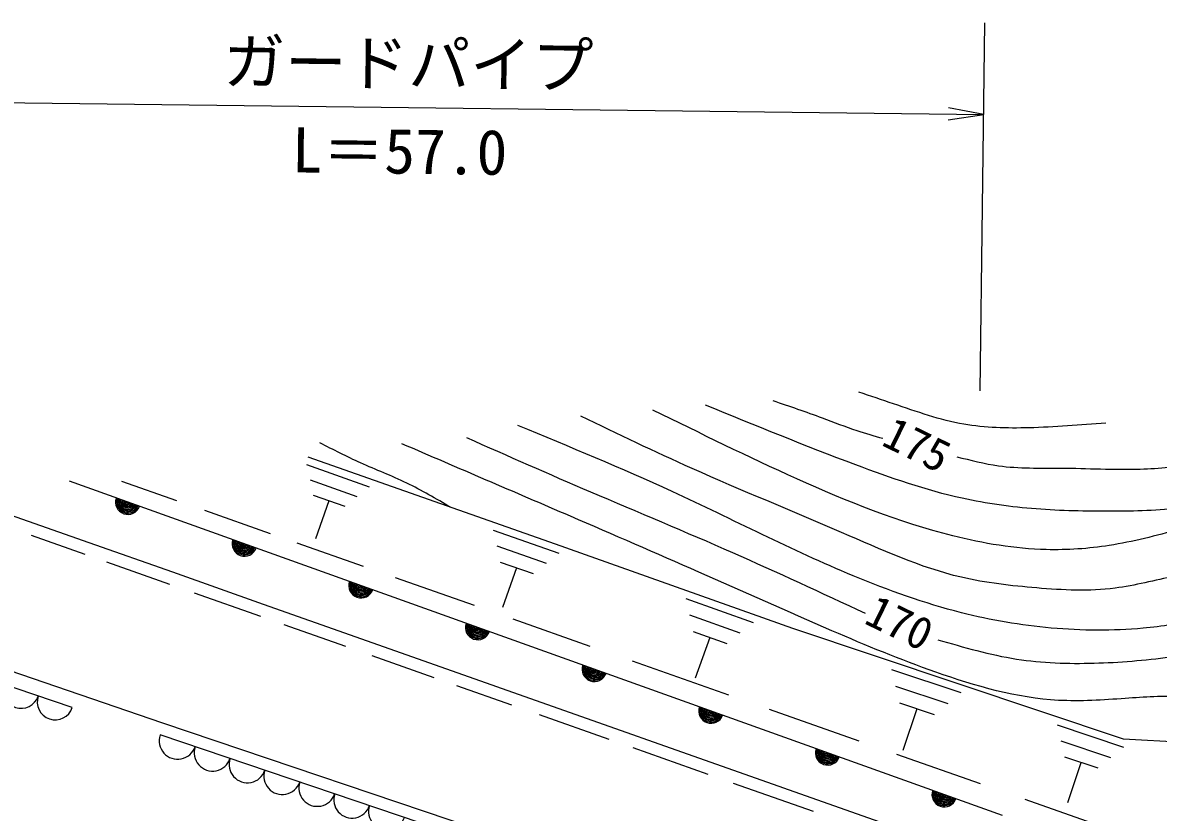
# Model space of a CAD drawing. Units: millimetres, scale not verified. Extents: x 40000 to 680000, y 20000 to 380000.
# Drawn here: x 113544 to 159580, y 306594 to 338612 of the extents above; entities that cross this region are included whole.
import ezdxf
from ezdxf.enums import TextEntityAlignment as Align

# ---------------------------------------------------------------- set-up
doc = ezdxf.new("R2010")
doc.units = ezdxf.units.MM
doc.header["$LTSCALE"] = 1000
doc.layers.add('M-BGD', color=7, linetype='Continuous', lineweight=25)
doc.layers.add('M-STR-STR3', color=7, linetype='Continuous', lineweight=25)
doc.styles.add('ＭＳ ゴシック', font='')
doc.styles.get('ＭＳ ゴシック').set_extended_font_data('MS Gothic')

# ---------------------------------------------------------------- blocks, each defined once
blk = doc.blocks.new('open_arrow')
at = {"color": 0, "linetype": 'Continuous', "lineweight": -2}
blk.add_lwpolyline([(7.5, 1.25), (0, 0), (7.5, -1.25)], dxfattribs=at)

msp = doc.modelspace()

# ---------------------------------------------------------------- linework, layer by layer
at = {"layer": 'M-BGD'}
for p, q in [((135139, 317470), (125118, 320990)), ((125050, 320698), (127589, 319798)), ((153270, 306466), (115442, 320021)), ((117552, 320022), (119776, 319239)), ((125192, 320076), (127094, 319403)), ((125325, 319455), (126599, 319009)), ((125424, 317703), (125962, 319237)), ((116240, 317521), (113051, 318647)), ((120907, 318840), (123580, 317899)), ((116077, 317048), (113905, 317815)), ((132618, 318037), (135277, 317105)), ((119626, 316325), (116240, 317521)), ((124661, 317519), (127346, 316573)), ((132761, 317395), (134762, 316691)), ((144764, 314045), (135139, 317470)), ((119503, 315838), (116959, 316737)), ((132903, 316743), (134237, 316277)), ((123305, 315026), (119626, 316325)), ((133011, 314912), (133570, 316515)), ((128642, 316117), (131850, 314987)), ((123192, 314536), (120511, 315482)), ((127069, 313697), (123305, 315026)), ((140425, 315263), (143154, 314290)), ((133415, 314436), (136539, 313335)), ((140578, 314601), (142619, 313866)), ((115554, 310840), (105877, 314108)), ((126649, 313315), (124144, 314199)), ((158172, 309558), (144764, 314045)), ((150549, 305406), (127069, 313697)), ((140719, 313929), (142084, 313443)), ((140817, 312048), (141407, 313691)), ((119228, 310213), (111865, 312727)), ((130224, 312053), (127712, 312940)), ((138253, 312732), (142157, 311357)), ((148761, 312383), (151580, 311449)), ((133368, 310942), (131148, 311726)), ((148933, 311710), (151045, 311005)), ((143809, 310775), (147444, 309495)), ((149095, 311028), (150500, 310561)), ((149232, 309107), (149802, 310800)), ((137321, 309547), (134500, 310543)), ((143303, 302087), (119228, 310213)), ((155475, 310142), (158164, 309239)), ((147408, 300183), (119118, 309729)), ((155627, 309490), (157649, 308815)), ((161348, 309387), (158172, 309558)), ((141328, 308131), (138286, 309206)), ((148970, 308958), (152362, 307763)), ((155779, 308838), (157134, 308392)), ((155917, 306996), (156457, 308620)), ((145602, 306622), (142362, 307766)), ((154169, 307127), (157340, 306010))]:
    msp.add_line(p, q, dxfattribs=at)
for centre, radius, start, end in [((117806, 319174), 500, 160.2863, 340.2863), ((117806, 319174), 500, 160.2863, 340.2863), ((117806, 319174), 450, 160.2863, 340.2863), ((117806, 319174), 400, 160.2863, 340.2863), ((117806, 319174), 350, 160.2863, 340.2863), ((117806, 319174), 300, 160.2863, 340.2863), ((117806, 319174), 250, 160.2863, 340.2863), ((117806, 319174), 200, 160.2863, 340.2863), ((117806, 319174), 150, 160.2863, 340.2863), ((117806, 319174), 100, 160.2863, 340.2863), ((117806, 319174), 50, 160.2863, 340.2863), ((122535, 317479), 500, 160.2863, 340.2863), ((122535, 317479), 500, 160.2863, 340.2863), ((122535, 317479), 450, 160.2863, 340.2863), ((122535, 317479), 400, 160.2863, 340.2863), ((122535, 317479), 350, 160.2863, 340.2863), ((122535, 317479), 300, 160.2863, 340.2863), ((122535, 317479), 250, 160.2863, 340.2863), ((122535, 317479), 200, 160.2863, 340.2863), ((122535, 317479), 150, 160.2863, 340.2863), ((122535, 317479), 100, 160.2863, 340.2863), ((122535, 317479), 50, 160.2863, 340.2863), ((127263, 315785), 500, 160.2863, 340.2863), ((127263, 315785), 500, 160.2863, 340.2863), ((127263, 315785), 450, 160.2863, 340.2863), ((127263, 315785), 400, 160.2863, 340.2863), ((127263, 315785), 350, 160.2863, 340.2863), ((127263, 315785), 300, 160.2863, 340.2863), ((127263, 315785), 250, 160.2863, 340.2863), ((127263, 315785), 200, 160.2863, 340.2863), ((127263, 315785), 150, 160.2863, 340.2863), ((127263, 315785), 100, 160.2863, 340.2863), ((127263, 315785), 50, 160.2863, 340.2863), ((131992, 314091), 500, 160.2863, 340.2863), ((131992, 314091), 500, 160.2863, 340.2863), ((131992, 314091), 450, 160.2863, 340.2863), ((131992, 314091), 400, 160.2863, 340.2863), ((131992, 314091), 350, 160.2863, 340.2863), ((131992, 314091), 300, 160.2863, 340.2863), ((131992, 314091), 250, 160.2863, 340.2863), ((131992, 314091), 200, 160.2863, 340.2863), ((131992, 314091), 150, 160.2863, 340.2863), ((131992, 314091), 100, 160.2863, 340.2863), ((131992, 314091), 50, 160.2863, 340.2863), ((136720, 312396), 500, 160.2863, 340.2863), ((136720, 312396), 500, 160.2863, 340.2863), ((136720, 312396), 450, 160.2863, 340.2863), ((136720, 312396), 400, 160.2863, 340.2863), ((136720, 312396), 350, 160.2863, 340.2863), ((136720, 312396), 300, 160.2863, 340.2863), ((136720, 312396), 250, 160.2863, 340.2863), ((136720, 312396), 200, 160.2863, 340.2863), ((136720, 312396), 150, 160.2863, 340.2863), ((136720, 312396), 100, 160.2863, 340.2863), ((136720, 312396), 50, 160.2863, 340.2863), ((113480, 311541), 730, 161.3402, 341.3402), ((114863, 311074), 730, 161.3402, 341.3402), ((141449, 310702), 500, 160.2863, 340.2863), ((141449, 310702), 500, 160.2863, 340.2863), ((141449, 310702), 450, 160.2863, 340.2863), ((141449, 310702), 400, 160.2863, 340.2863), ((141449, 310702), 350, 160.2863, 340.2863), ((141449, 310702), 300, 160.2863, 340.2863), ((141449, 310702), 250, 160.2863, 340.2863), ((141449, 310702), 200, 160.2863, 340.2863), ((141449, 310702), 150, 160.2863, 340.2863), ((141449, 310702), 100, 160.2863, 340.2863), ((141449, 310702), 50, 160.2863, 340.2863), ((119825, 309491), 746, 161.3533, 341.3533), ((121240, 309013), 746, 161.3533, 341.3533), ((146177, 309008), 500, 160.2863, 340.2863), ((146177, 309008), 500, 160.2863, 340.2863), ((146177, 309008), 450, 160.2863, 340.2863), ((146177, 309008), 400, 160.2863, 340.2863), ((146177, 309008), 350, 160.2863, 340.2863), ((146177, 309008), 300, 160.2863, 340.2863), ((146177, 309008), 250, 160.2863, 340.2863), ((146177, 309008), 200, 160.2863, 340.2863), ((146177, 309008), 150, 160.2863, 340.2863), ((146177, 309008), 100, 160.2863, 340.2863), ((146177, 309008), 50, 160.2863, 340.2863), ((122654, 308536), 746, 161.3533, 341.3533), ((124069, 308059), 746, 161.3533, 341.3533), ((125483, 307581), 746, 161.3533, 341.3533), ((126898, 307104), 746, 161.3533, 341.3533), ((150906, 307313), 500, 160.2863, 340.2863), ((150906, 307313), 500, 160.2863, 340.2863), ((150906, 307313), 450, 160.2863, 340.2863), ((150906, 307313), 400, 160.2863, 340.2863), ((150906, 307313), 350, 160.2863, 340.2863), ((150906, 307313), 300, 160.2863, 340.2863), ((150906, 307313), 250, 160.2863, 340.2863), ((150906, 307313), 200, 160.2863, 340.2863), ((150906, 307313), 150, 160.2863, 340.2863), ((150906, 307313), 100, 160.2863, 340.2863), ((150906, 307313), 50, 160.2863, 340.2863), ((128312, 306627), 746, 161.3533, 341.3533)]:
    msp.add_arc(centre, radius, start, end, dxfattribs=at)
for points, knots in [([(143956, 323288), (144626, 323062), (145296, 322836), (145959, 322589), (146424, 322415), (146885, 322231), (147356, 322075), (147704, 321960), (148057, 321860), (148410, 321760)], [0, 0, 0, 0, 1, 1, 1, 2, 2, 2, 3, 3, 3, 3]), ([(157453, 322375), (156416, 322293), (155379, 322212), (154334, 322185), (153451, 322163), (152563, 322180), (151700, 322330), (150728, 322500), (149787, 322839), (148848, 323158), (148377, 323318), (147907, 323473), (147436, 323629)], [0, 0, 0, 0, 1, 1, 1, 2, 2, 2, 3, 3, 3, 4, 4, 4, 4]), ([(182196, 308329), (181490, 308671), (180784, 309014), (180052, 309294), (179252, 309600), (178422, 309832), (177625, 310145), (176914, 310424), (176230, 310768), (175540, 311105), (174877, 311429), (174209, 311747), (173597, 312149), (172642, 312774), (171822, 313600), (171017, 314418), (170299, 315149), (169593, 315873), (168861, 316598), (168283, 317170), (167689, 317743), (166981, 318123), (166419, 318424), (165785, 318604), (165145, 318683), (164418, 318773), (163683, 318731), (162963, 318624), (162107, 318498), (161270, 318279), (160434, 318060), (159493, 317813), (158552, 317565), (157592, 317414), (156750, 317281), (155893, 317224), (155039, 317246), (153761, 317279), (152490, 317491), (151249, 317802), (149068, 318347), (146978, 319195), (144929, 320116), (142960, 321002), (141028, 321954), (139096, 322907)], [0, 0, 0, 0, 1, 1, 1, 2, 2, 2, 3, 3, 3, 4, 4, 4, 5, 5, 5, 6, 6, 6, 7, 7, 7, 8, 8, 8, 9, 9, 9, 10, 10, 10, 11, 11, 11, 12, 12, 12, 13, 13, 13, 14, 14, 14, 15, 15, 15, 15]), ([(209649, 314917), (208899, 314470), (208149, 314023), (207394, 313584), (206300, 312949), (205196, 312332), (204084, 311725), (202760, 311003), (201425, 310295), (200036, 309705), (199147, 309328), (198235, 308998), (197304, 308746), (196537, 308539), (195756, 308383), (194974, 308236), (194173, 308085), (193370, 307942), (192561, 307868), (191273, 307751), (189968, 307809), (188680, 307971), (187266, 308150), (185872, 308455), (184525, 308900), (183392, 309274), (182292, 309748), (181197, 310215), (180079, 310692), (178965, 311161), (177813, 311588), (176719, 311993), (175591, 312360), (174656, 313014), (173909, 313537), (173285, 314243), (172638, 314909), (171813, 315758), (170949, 316541), (170117, 317376), (169640, 317856), (169173, 318353), (168661, 318783), (168169, 319195), (167636, 319545), (167058, 319879), (166733, 320067), (166393, 320250), (166043, 320288), (165586, 320337), (165113, 320140), (164651, 319964), (163880, 319671), (163142, 319436), (162375, 319255), (161781, 319115), (161170, 319008), (160557, 318937), (159596, 318825), (158631, 318804), (157665, 318801), (156654, 318799), (155643, 318817), (154634, 318894), (153626, 318972), (152621, 319110), (151635, 319327), (150162, 319652), (148732, 320153), (147316, 320683), (145265, 321451), (143244, 322279), (141224, 323108)], [0, 0, 0, 0, 1, 1, 1, 2, 2, 2, 3, 3, 3, 4, 4, 4, 5, 5, 5, 6, 6, 6, 7, 7, 7, 8, 8, 8, 9, 9, 9, 10, 10, 10, 11, 11, 11, 12, 12, 12, 13, 13, 13, 14, 14, 14, 15, 15, 15, 16, 16, 16, 17, 17, 17, 18, 18, 18, 19, 19, 19, 20, 20, 20, 21, 21, 21, 22, 22, 22, 23, 23, 23, 24, 24, 24, 24]), ([(173695, 309083), (172577, 309605), (171458, 310126), (170417, 310774), (169548, 311315), (168733, 311944), (167946, 312611), (167084, 313340), (166254, 314115), (165223, 314595), (164646, 314864), (164005, 315041), (163385, 315015), (162658, 314984), (161959, 314674), (161246, 314462), (160498, 314240), (159734, 314125), (158965, 314056), (157729, 313946), (156481, 313954), (155242, 314065), (154013, 314174), (152795, 314384), (151600, 314687), (150100, 315066), (148638, 315591), (147209, 316185), (144718, 317221), (142325, 318470), (139878, 319598), (137819, 320547), (135720, 321411), (133622, 322275)], [0, 0, 0, 0, 1, 1, 1, 2, 2, 2, 3, 3, 3, 4, 4, 4, 5, 5, 5, 6, 6, 6, 7, 7, 7, 8, 8, 8, 9, 9, 9, 10, 10, 10, 11, 11, 11, 11]), ([(176323, 309482), (175620, 309709), (174918, 309936), (174254, 310242), (173352, 310658), (172522, 311220), (171665, 311747), (170981, 312167), (170280, 312566), (169697, 313102), (169174, 313584), (168746, 314177), (168243, 314678), (167716, 315204), (167106, 315629), (166474, 316060), (166096, 316318), (165709, 316577), (165292, 316698), (164594, 316899), (163811, 316714), (163051, 316583), (162089, 316417), (161165, 316338), (160241, 316163), (159440, 316012), (158639, 315788), (157826, 315682), (156779, 315545), (155713, 315604), (154652, 315692), (153621, 315778), (152594, 315892), (151597, 316125), (149924, 316518), (148336, 317249), (146744, 317941), (144719, 318821), (142686, 319639), (140683, 320536), (139169, 321213), (137671, 321936), (136174, 322659)], [0, 0, 0, 0, 1, 1, 1, 2, 2, 2, 3, 3, 3, 4, 4, 4, 5, 5, 5, 6, 6, 6, 7, 7, 7, 8, 8, 8, 9, 9, 9, 10, 10, 10, 11, 11, 11, 12, 12, 12, 13, 13, 13, 14, 14, 14, 14]), ([(130889, 318963), (130305, 319307), (129722, 319651), (129113, 319944), (128501, 320239), (127864, 320482), (127244, 320762), (126684, 321014), (126137, 321295), (125591, 321576)], [0, 0, 0, 0, 1, 1, 1, 2, 2, 2, 3, 3, 3, 3]), ([(164756, 309167), (164304, 309614), (163851, 310061), (163330, 310426), (162882, 310739), (162383, 310992), (161857, 311130), (161435, 311241), (160995, 311277), (160558, 311290), (159783, 311313), (159015, 311262), (158244, 311210), (157340, 311149), (156432, 311086), (155532, 311134), (153839, 311225), (152173, 311708), (150559, 312278), (149127, 312784), (147736, 313359), (146351, 313955), (144549, 314729), (142757, 315539), (140959, 316332), (139225, 317098), (137486, 317850), (135746, 318599), (133470, 319580), (131193, 320558), (128915, 321537)], [0, 0, 0, 0, 1, 1, 1, 2, 2, 2, 3, 3, 3, 4, 4, 4, 5, 5, 5, 6, 6, 6, 7, 7, 7, 8, 8, 8, 9, 9, 9, 10, 10, 10, 10]), ([(131531, 321791), (133204, 321052), (134876, 320313), (136557, 319593), (138479, 318769), (140412, 317969), (142325, 317126), (144129, 316332), (145917, 315498), (147704, 314665)], [0, 0, 0, 0, 1, 1, 1, 2, 2, 2, 3, 3, 3, 3]), ([(151407, 321015), (151970, 320870), (152533, 320725), (153104, 320646), (153935, 320531), (154785, 320557), (155629, 320551), (156704, 320543), (157772, 320484), (158846, 320512), (159623, 320533), (160403, 320599), (161159, 320765), (161958, 320940), (162729, 321227), (163500, 321514)], [0, 0, 0, 0, 1, 1, 1, 2, 2, 2, 3, 3, 3, 4, 4, 4, 5, 5, 5, 5]), ([(150639, 313593), (151696, 313286), (152753, 312978), (153836, 312810), (154870, 312649), (155927, 312615), (156975, 312643), (158006, 312670), (159029, 312756), (160055, 312897), (160802, 313000), (161551, 313131), (162293, 313097), (163069, 313061), (163839, 312844), (164586, 312584), (165909, 312123), (167163, 311527), (168354, 310822), (169313, 310254), (170231, 309617), (171148, 308979)], [0, 0, 0, 0, 1, 1, 1, 2, 2, 2, 3, 3, 3, 4, 4, 4, 5, 5, 5, 6, 6, 6, 7, 7, 7, 7]), ([(118786, 298656), (118169, 298396), (117553, 298135), (116898, 297919), (116323, 297730), (115719, 297574), (115143, 297641), (114509, 297714), (113909, 298055), (113358, 298431), (112537, 298993), (111825, 299634), (111159, 300338), (110509, 301025), (109902, 301773), (109089, 302285), (108602, 302592), (108042, 302815), (107472, 302817), (106920, 302819), (106360, 302614), (105927, 302238), (105420, 301796), (105086, 301118), (104502, 300930), (104243, 300847), (103935, 300860), (103648, 300983), (103504, 301045), (103366, 301134), (103309, 301244), (103187, 301480), (103445, 301809), (103661, 302094), (103921, 302438), (104120, 302718), (104186, 303070), (104242, 303374), (104198, 303730), (104026, 304012), (103796, 304388), (103336, 304632), (103226, 305004), (103152, 305255), (103236, 305565), (103322, 305858), (103473, 306374), (103629, 306839), (103767, 307305), (103963, 307971), (104121, 308638), (104602, 309303), (104994, 309843), (105599, 310382), (105305, 310918), (105198, 311113), (104973, 311308), (104797, 311308), (104544, 311310), (104396, 310907), (104275, 310546), (103963, 309604), (103843, 308940), (103564, 308247), (103286, 307558), (102851, 306841), (102640, 306037), (102562, 305735), (102515, 305421), (102587, 305140), (102659, 304859), (102851, 304611), (103038, 304365), (103244, 304093), (103444, 303824), (103522, 303507), (103603, 303180), (103554, 302804), (103415, 302498), (103292, 302226), (103098, 302011), (102933, 301736), (102844, 301588), (102763, 301423), (102623, 301361), (102517, 301315), (102378, 301328), (102255, 301366), (102097, 301414), (101969, 301505), (101837, 301591), (101308, 301941), (100737, 302235), (100187, 302558), (99577, 302916), (98994, 303309), (98391, 303684), (97844, 304024), (97280, 304349), (96677, 304557), (96271, 304696), (95847, 304782), (95429, 304898), (94962, 305027), (94503, 305193), (94034, 305272), (93194, 305415), (92326, 305279), (91445, 305146), (90559, 305011), (89660, 304879), (88933, 304439), (88276, 304042), (87760, 303393), (87116, 302936), (86638, 302596), (86088, 302362), (85519, 302208), (84869, 302033), (84194, 301964), (83527, 301994), (82489, 302042), (81474, 302332), (80444, 302457), (79364, 302589), (78269, 302540), (77179, 302603), (76017, 302671), (74861, 302867), (73703, 302858), (72898, 302852), (72093, 302747), (71287, 302674), (70753, 302626), (70219, 302592), (69685, 302558)], [0, 0, 0, 0, 1, 1, 1, 2, 2, 2, 3, 3, 3, 4, 4, 4, 5, 5, 5, 6, 6, 6, 7, 7, 7, 8, 8, 8, 9, 9, 9, 10, 10, 10, 11, 11, 11, 12, 12, 12, 13, 13, 13, 14, 14, 14, 15, 15, 15, 16, 16, 16, 17, 17, 17, 18, 18, 18, 19, 19, 19, 20, 20, 20, 21, 21, 21, 22, 22, 22, 23, 23, 23, 24, 24, 24, 25, 25, 25, 26, 26, 26, 27, 27, 27, 28, 28, 28, 29, 29, 29, 30, 30, 30, 31, 31, 31, 32, 32, 32, 33, 33, 33, 34, 34, 34, 35, 35, 35, 36, 36, 36, 37, 37, 37, 38, 38, 38, 39, 39, 39, 40, 40, 40, 41, 41, 41, 42, 42, 42, 43, 43, 43, 44, 44, 44, 45, 45, 45, 45])]:
    msp.add_open_spline(points, degree=3, knots=knots, dxfattribs=at)
at = {"layer": 'M-STR-STR3'}
for p, q in [((152366, 323678), (152545, 338612)), ((107383, 335438), (152514, 334895))]:
    msp.add_line(p, q, dxfattribs=at)

# ---------------------------------------------------------------- block references
at = {"layer": 'M-STR-STR3', "xscale": 193, "yscale": 193, "rotation": 179.3}
msp.add_blockref('open_arrow', (152514, 334895), dxfattribs=at)

# ---------------------------------------------------------------- texts
at = {"layer": 'M-BGD', "style": 'ＭＳ ゴシック'}
for s, p in [('175', (148129, 321147)), ('170', (147425, 313925))]:
    msp.add_text(s, height=1320, rotation=334.033, dxfattribs=at).set_placement(p, align=Align.BOTTOM_LEFT)
at = {"layer": 'M-STR-STR3', "style": 'ＭＳ ゴシック'}
for s, p in [('ガードパイプ', (121662, 335586)), ('L＝57.0', (124439, 331995))]:
    msp.add_text(s, height=1833, rotation=359.311, dxfattribs=at).set_placement(p, align=Align.BOTTOM_LEFT)

doc.saveas('drawing.dxf')
